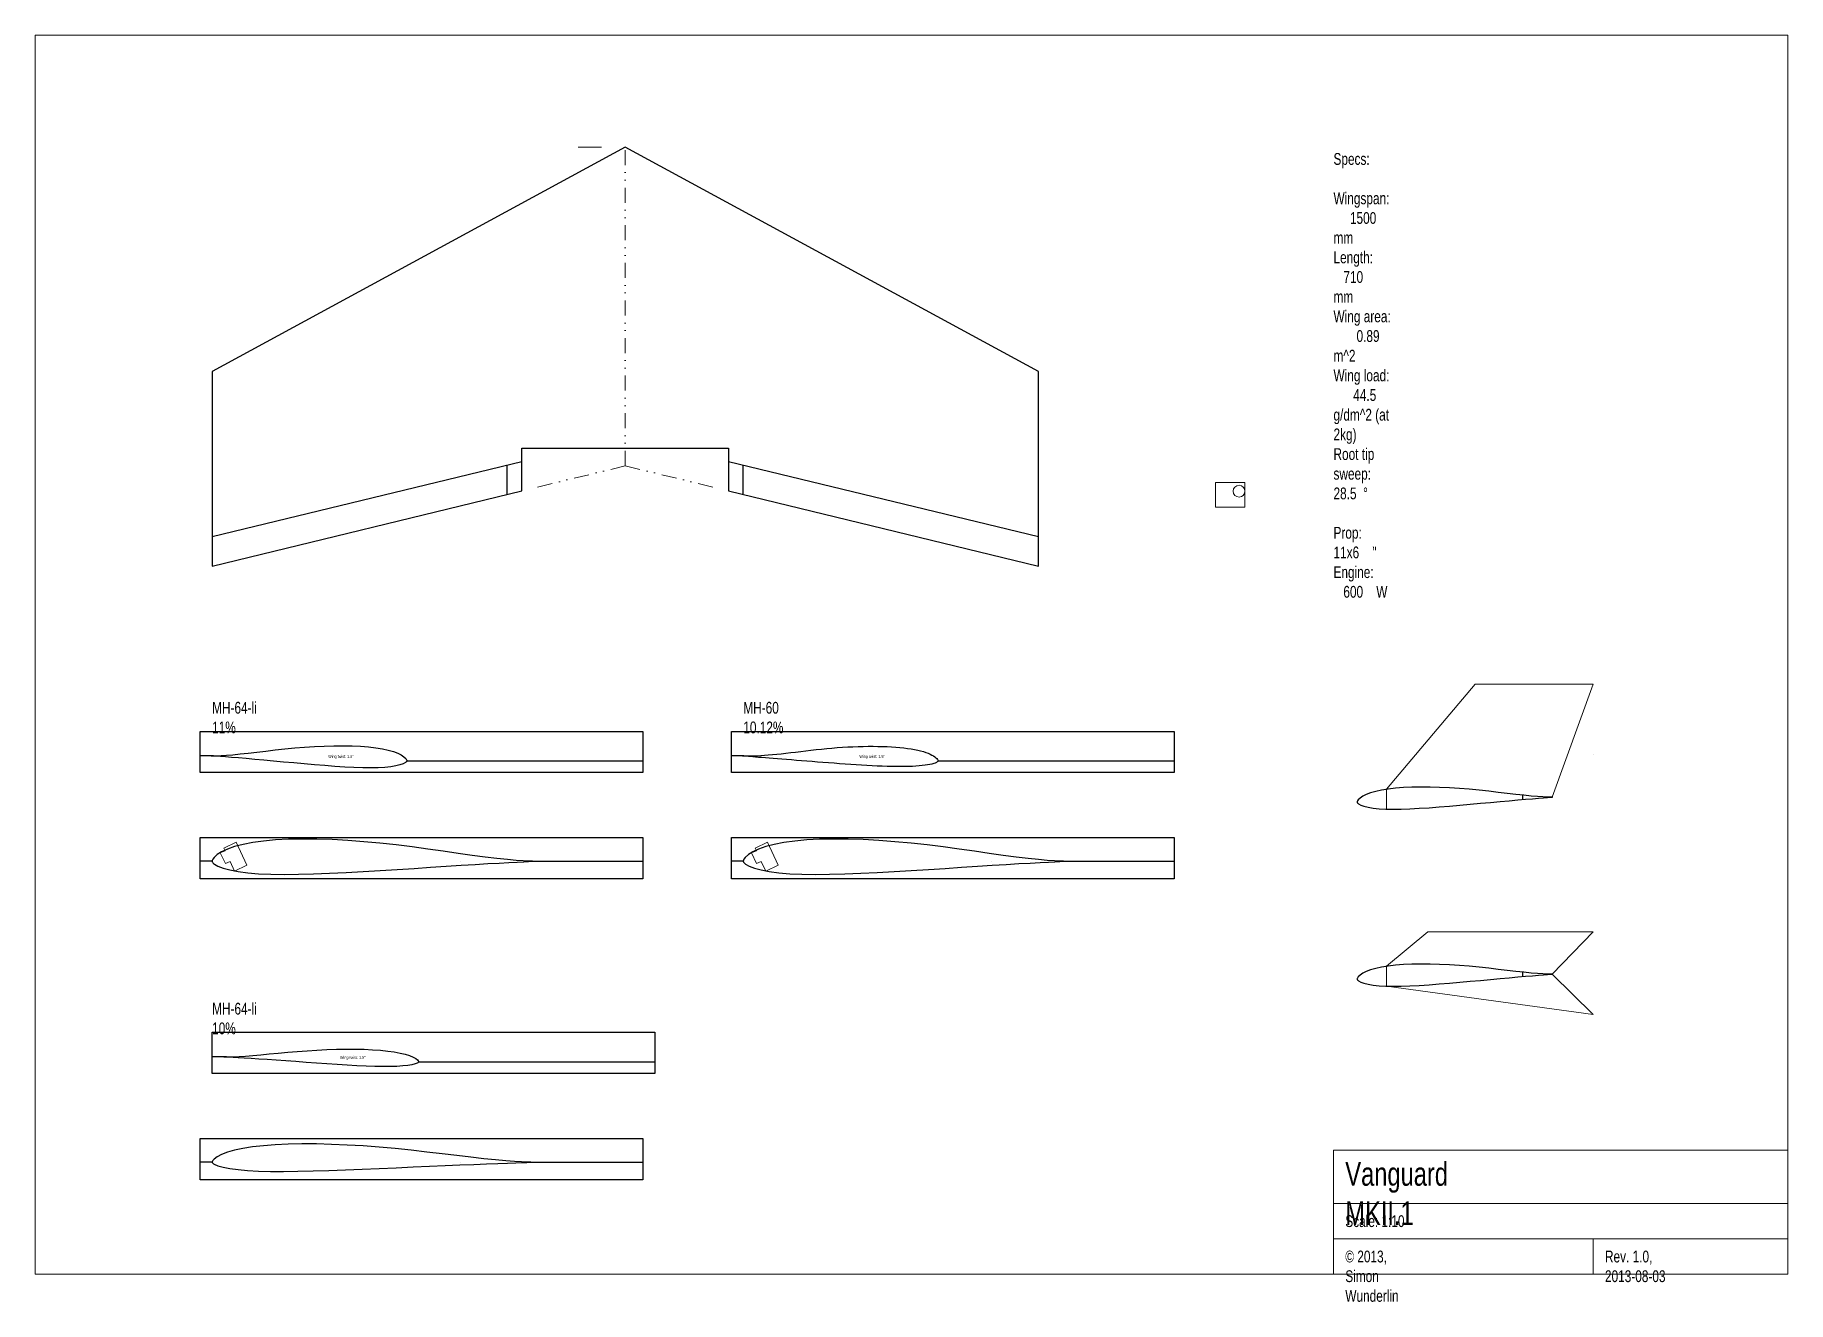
# Model space of a CAD drawing. Header units: millimetres. Extents: x -300 to 2670, y -1247 to 900.
import ezdxf

# ---------------------------------------------------------------- set-up
doc = ezdxf.new("R2010")
doc.units = ezdxf.units.MM
doc.linetypes.add('DIVIDEX2', pattern=[63.5, 25.4, -12.7, 0, -12.7, 0, -12.7])
doc.layers.get('0').update_dxf_attribs({"linetype": 'CONTINUOUS', "lineweight": 0})
for name, color, linetype, lineweight in [('airfoil', 7, 'CONTINUOUS', 25), ('blatt', 7, 'CONTINUOUS', 0), ('Cam one infinity', 5, 'CONTINUOUS', 0), ('Masse MKII', 3, 'CONTINUOUS', 9), ('text', 1, 'CONTINUOUS', 0), ('wing MKII.1', 4, 'CONTINUOUS', 25), ('wing MKII.1 helpers', 6, 'DIVIDEX2', 0), ('winglet', 4, 'CONTINUOUS', 0)]:
    doc.layers.add(name, color=color, linetype=linetype, lineweight=lineweight)
doc.layers.get('0').freeze()
doc.styles.get("Standard").update_dxf_attribs({"font": 'txt', "width": 0.75})

# ---------------------------------------------------------------- blocks, each defined once
blk = doc.blocks.new('mh-64-li 10% inner')
at = {"layer": 'airfoil'}
for p, q in [((28.61, 6.762), (23.763, 6.539)), ((33.788, 6.859), (28.61, 6.762)), ((39.253, 6.833), (33.788, 6.859)), ((44.952, 6.692), (39.253, 6.833)), ((50.828, 6.442), (44.952, 6.692)), ((0.026, 0.158), (0.001, 0.035)), ((0.001, 0.035), (0.007, -0.073)), ((0.108, 0.362), (0.026, 0.158)), ((0.239, 0.584), (0.108, 0.362)), ((0.747, 1.152), (0.239, 0.584)), ((1.907, 2.007), (0.747, 1.152)), ((3.577, 2.87), (1.907, 2.007)), ((5.753, 3.701), (3.577, 2.87)), ((8.427, 4.465), (5.753, 3.701)), ((11.589, 5.143), (8.427, 4.465)), ((15.219, 5.722), (11.589, 5.143)), ((19.288, 6.191), (15.219, 5.722)), ((23.763, 6.539), (19.288, 6.191)), ((56.823, 6.09), (50.828, 6.442)), ((62.876, 5.64), (56.823, 6.09)), ((68.932, 5.098), (62.876, 5.64)), ((74.942, 4.48), (68.932, 5.098)), ((80.854, 3.808), (74.942, 4.48)), ((86.613, 3.114), (80.854, 3.808)), ((92.154, 2.437), (86.613, 3.114)), ((97.401, 1.809), (92.154, 2.437)), ((102.277, 1.256), (97.401, 1.809)), ((106.705, 0.799), (102.277, 1.256)), ((110.606, 0.454), (106.705, 0.799)), ((113.903, 0.217), (110.606, 0.454)), ((116.535, 0.074), (113.903, 0.217)), ((118.452, 0.009), (116.535, 0.074)), ((119.613, -0.002), (118.452, 0.009)), ((120, 0), (119.613, -0.002)), ((119.624, -0.024), (120, 0)), ((0.007, -0.073), (0.053, -0.174)), ((0.053, -0.174), (0.136, -0.279)), ((0.136, -0.279), (0.316, -0.442)), ((0.316, -0.442), (0.554, -0.611)), ((0.554, -0.611), (0.833, -0.778)), ((0.833, -0.778), (2.201, -1.35)), ((2.201, -1.35), (4.16, -1.896)), ((4.16, -1.896), (6.684, -2.39)), ((6.684, -2.39), (9.748, -2.812)), ((9.748, -2.812), (13.33, -3.142)), ((13.33, -3.142), (17.408, -3.369)), ((17.408, -3.369), (21.955, -3.494)), ((21.955, -3.494), (26.937, -3.523)), ((26.937, -3.523), (32.309, -3.468)), ((32.309, -3.468), (38.017, -3.34)), ((38.017, -3.34), (44, -3.154)), ((44, -3.154), (50.196, -2.92)), ((50.196, -2.92), (56.536, -2.657)), ((56.536, -2.657), (62.943, -2.377)), ((62.943, -2.377), (69.342, -2.092)), ((69.342, -2.092), (75.653, -1.811)), ((75.653, -1.811), (81.799, -1.543)), ((81.799, -1.543), (87.704, -1.292)), ((87.704, -1.292), (93.296, -1.061)), ((93.296, -1.061), (98.506, -0.852)), ((98.506, -0.852), (103.27, -0.671)), ((103.27, -0.671), (107.527, -0.514)), ((107.527, -0.514), (111.224, -0.382)), ((111.224, -0.382), (114.314, -0.271)), ((114.314, -0.271), (116.759, -0.177)), ((116.759, -0.177), (118.532, -0.091)), ((118.532, -0.091), (119.624, -0.024))]:
    blk.add_line(p, q, dxfattribs=at)
blk = doc.blocks.new('mh-64-li 11% inner')
at = {"layer": 'airfoil'}
for p, q in [((17.845, 8.182), (13.589, 7.364)), ((22.615, 8.836), (17.845, 8.182)), ((27.863, 9.314), (22.615, 8.836)), ((33.546, 9.613), (27.863, 9.314)), ((39.617, 9.731), (33.546, 9.613)), ((46.024, 9.673), (39.617, 9.731)), ((52.706, 9.454), (46.024, 9.673)), ((59.596, 9.084), (52.706, 9.454)), ((66.624, 8.57), (59.596, 9.084)), ((73.721, 7.926), (66.624, 8.57)), ((80.822, 7.159), (73.721, 7.926)), ((0.031, 0.232), (0.001, 0.053)), ((0.001, 0.053), (0.008, -0.108)), ((0.127, 0.525), (0.031, 0.232)), ((0.28, 0.843), (0.127, 0.525)), ((0.877, 1.66), (0.28, 0.843)), ((2.236, 2.887), (0.877, 1.66)), ((4.194, 4.124), (2.236, 2.887)), ((6.745, 5.311), (4.194, 4.124)), ((9.881, 6.402), (6.745, 5.311)), ((13.589, 7.364), (9.881, 6.402)), ((87.87, 6.288), (80.822, 7.159)), ((94.802, 5.348), (87.87, 6.288)), ((101.554, 4.38), (94.802, 5.348)), ((108.051, 3.437), (101.554, 4.38)), ((114.202, 2.564), (108.051, 3.437)), ((119.92, 1.794), (114.202, 2.564)), ((125.112, 1.158), (119.92, 1.794)), ((129.686, 0.672), (125.112, 1.158)), ((133.551, 0.336), (129.686, 0.672)), ((136.637, 0.129), (133.551, 0.336)), ((138.885, 0.028), (136.637, 0.129)), ((140.247, 0.001), (138.885, 0.028)), ((140.7, 0), (140.247, 0.001)), ((0.008, -0.108), (0.062, -0.273)), ((0.062, -0.273), (0.159, -0.442)), ((0.159, -0.442), (0.37, -0.705)), ((0.37, -0.705), (0.65, -0.975)), ((0.65, -0.975), (0.976, -1.242)), ((0.976, -1.242), (2.58, -2.163)), ((2.58, -2.163), (4.878, -3.046)), ((4.878, -3.046), (7.837, -3.851)), ((7.837, -3.851), (11.429, -4.543)), ((11.429, -4.543), (15.629, -5.095)), ((15.629, -5.095), (20.411, -5.489)), ((20.411, -5.489), (25.742, -5.725)), ((25.742, -5.725), (31.584, -5.811)), ((31.584, -5.811), (37.882, -5.76)), ((37.882, -5.76), (44.574, -5.591)), ((44.574, -5.591), (51.59, -5.321)), ((51.59, -5.321), (58.855, -4.968)), ((58.855, -4.968), (66.288, -4.556)), ((66.288, -4.556), (73.801, -4.103)), ((73.801, -4.103), (81.303, -3.629)), ((81.303, -3.629), (88.703, -3.146)), ((88.703, -3.146), (95.91, -2.67)), ((95.91, -2.67), (102.833, -2.216)), ((102.833, -2.216), (109.389, -1.795)), ((109.389, -1.795), (115.498, -1.415)), ((115.498, -1.415), (121.084, -1.085)), ((121.084, -1.085), (126.076, -0.806)), ((126.076, -0.806), (130.411, -0.578)), ((130.411, -0.578), (134.034, -0.394)), ((134.034, -0.394), (136.9, -0.246)), ((136.9, -0.246), (138.979, -0.122)), ((138.979, -0.122), (140.26, -0.032))]:
    blk.add_line(p, q, dxfattribs=at)
blk = doc.blocks.new('mh-64-li 10% outer')
for p, q in [((0.1, 0.3), (0, 0)), ((0.3, 0.9), (0.1, 0.3)), ((0.7, 1.5), (0.3, 0.9)), ((2.1, 3.1), (0.7, 1.5)), ((5.2, 5.4), (2.1, 3.1)), ((9.8, 7.8), (5.2, 5.4)), ((15.8, 10.1), (9.8, 7.8)), ((23.2, 12.2), (15.8, 10.1)), ((31.9, 14), (23.2, 12.2)), ((41.8, 15.6), (31.9, 14)), ((53, 16.9), (41.8, 15.6)), ((65.3, 17.9), (53, 16.9)), ((78.7, 18.5), (65.3, 17.9)), ((92.9, 18.8), (78.7, 18.5)), ((107.9, 18.7), (92.9, 18.8)), ((123.6, 18.3), (107.9, 18.7)), ((139.8, 17.6), (123.6, 18.3)), ((156.3, 16.7), (139.8, 17.6)), ((172.9, 15.4), (156.3, 16.7)), ((189.6, 13.9), (172.9, 15.4)), ((206.1, 12.2), (189.6, 13.9)), ((222.3, 10.4), (206.1, 12.2)), ((238.2, 8.5), (222.3, 10.4)), ((253.4, 6.6), (238.2, 8.5)), ((267.8, 4.9), (253.4, 6.6)), ((281.3, 3.4), (267.8, 4.9)), ((293.4, 2.1), (281.3, 3.4)), ((304.2, 1.2), (293.4, 2.1)), ((313.2, 0.5), (304.2, 1.2)), ((320.5, 0.1), (313.2, 0.5)), ((325.7, -0.1), (320.5, 0.1)), ((0, 0), (0, -0.3)), ((0, -0.3), (0.1, -0.6)), ((0.1, -0.6), (0.4, -0.9)), ((0.4, -0.9), (0.9, -1.3)), ((0.9, -1.3), (1.5, -1.8)), ((1.5, -1.8), (2.3, -2.2)), ((2.3, -2.2), (6, -3.8)), ((6, -3.8), (11.4, -5.3)), ((11.4, -5.3), (18.4, -6.7)), ((18.4, -6.7), (26.8, -7.8)), ((26.8, -7.8), (36.7, -8.7)), ((36.7, -8.7), (47.9, -9.4)), ((47.9, -9.4), (60.4, -9.7)), ((60.4, -9.7), (74.1, -9.8)), ((74.1, -9.8), (88.8, -9.6)), ((88.8, -9.6), (104.5, -9.3)), ((104.5, -9.3), (121, -8.8)), ((121, -8.8), (138, -8.1)), ((138, -8.1), (155.5, -7.4)), ((155.5, -7.4), (173.1, -6.6)), ((173.1, -6.6), (190.7, -5.9)), ((190.7, -5.9), (208, -5.1)), ((208, -5.1), (224.9, -4.3)), ((224.9, -4.3), (241.2, -3.7)), ((241.2, -3.7), (256.6, -3)), ((256.6, -3), (270.9, -2.4)), ((270.9, -2.4), (284, -1.9)), ((284, -1.9), (295.7, -1.5)), ((295.7, -1.5), (305.9, -1.1)), ((305.9, -1.1), (314.4, -0.8)), ((314.4, -0.8), (321.1, -0.6)), ((321.1, -0.6), (326, -0.3)), ((328.9, -0.1), (325.7, -0.1)), ((326, -0.3), (329, -0.2)), ((330, -0.1), (328.9, -0.1)), ((329, -0.2), (330, -0.1))]:
    blk.add_line(p, q)
at = {"layer": 'airfoil'}
for p, q in [((0.1, 0.3), (0, 0)), ((0.3, 0.9), (0.1, 0.3)), ((0.7, 1.5), (0.3, 0.9)), ((2.1, 3.1), (0.7, 1.5)), ((5.2, 5.4), (2.1, 3.1)), ((9.8, 7.8), (5.2, 5.4)), ((15.8, 10.1), (9.8, 7.8)), ((23.2, 12.2), (15.8, 10.1)), ((31.9, 14), (23.2, 12.2)), ((41.8, 15.6), (31.9, 14)), ((53, 16.9), (41.8, 15.6)), ((65.3, 17.9), (53, 16.9)), ((78.7, 18.5), (65.3, 17.9)), ((92.9, 18.8), (78.7, 18.5)), ((107.9, 18.7), (92.9, 18.8)), ((123.6, 18.3), (107.9, 18.7)), ((139.8, 17.6), (123.6, 18.3)), ((156.3, 16.7), (139.8, 17.6)), ((172.9, 15.4), (156.3, 16.7)), ((189.6, 13.9), (172.9, 15.4)), ((206.1, 12.2), (189.6, 13.9)), ((222.3, 10.4), (206.1, 12.2)), ((238.2, 8.5), (222.3, 10.4)), ((253.4, 6.6), (238.2, 8.5)), ((267.8, 4.9), (253.4, 6.6)), ((281.3, 3.4), (267.8, 4.9)), ((293.4, 2.1), (281.3, 3.4)), ((304.2, 1.2), (293.4, 2.1)), ((313.2, 0.5), (304.2, 1.2)), ((320.5, 0.1), (313.2, 0.5)), ((325.7, -0.1), (320.5, 0.1)), ((0, 0), (0, -0.3)), ((0, -0.3), (0.1, -0.6)), ((0.1, -0.6), (0.4, -0.9)), ((0.4, -0.9), (0.9, -1.3)), ((0.9, -1.3), (1.5, -1.8)), ((1.5, -1.8), (2.3, -2.2)), ((2.3, -2.2), (6, -3.8)), ((6, -3.8), (11.4, -5.3)), ((11.4, -5.3), (18.4, -6.7)), ((18.4, -6.7), (26.8, -7.8)), ((26.8, -7.8), (36.7, -8.7)), ((36.7, -8.7), (47.9, -9.4)), ((47.9, -9.4), (60.4, -9.7)), ((60.4, -9.7), (74.1, -9.8)), ((74.1, -9.8), (88.8, -9.6)), ((88.8, -9.6), (104.5, -9.3)), ((104.5, -9.3), (121, -8.8)), ((121, -8.8), (138, -8.1)), ((138, -8.1), (155.5, -7.4)), ((155.5, -7.4), (173.1, -6.6)), ((173.1, -6.6), (190.7, -5.9)), ((190.7, -5.9), (208, -5.1)), ((208, -5.1), (224.9, -4.3)), ((224.9, -4.3), (241.2, -3.7)), ((241.2, -3.7), (256.6, -3)), ((256.6, -3), (270.9, -2.4)), ((270.9, -2.4), (284, -1.9)), ((284, -1.9), (295.7, -1.5)), ((295.7, -1.5), (305.9, -1.1)), ((305.9, -1.1), (314.4, -0.8)), ((314.4, -0.8), (321.1, -0.6)), ((321.1, -0.6), (326, -0.3)), ((328.9, -0.1), (325.7, -0.1)), ((326, -0.3), (329, -0.2)), ((330, -0.1), (328.9, -0.1)), ((329, -0.2), (330, -0.1))]:
    blk.add_line(p, q, dxfattribs=at)
blk = doc.blocks.new('mh-60 10.12%')
at = {"layer": 'airfoil'}
for p, q in [((0.117, 0.467), (0, -0.016)), ((0.422, 1.016), (0.117, 0.467)), ((0.902, 1.608), (0.422, 1.016)), ((1.549, 2.226), (0.902, 1.608)), ((2.363, 2.851), (1.549, 2.226)), ((3.347, 3.475), (2.363, 2.851)), ((4.499, 4.094), (3.347, 3.475)), ((5.814, 4.698), (4.499, 4.094)), ((7.291, 5.276), (5.814, 4.698)), ((8.937, 5.825), (7.291, 5.276)), ((10.746, 6.346), (8.937, 5.825)), ((12.713, 6.834), (10.746, 6.346)), ((14.835, 7.284), (12.713, 6.834)), ((17.11, 7.694), (14.835, 7.284)), ((19.531, 8.065), (17.11, 7.694)), ((22.09, 8.391), (19.531, 8.065)), ((24.785, 8.667), (22.09, 8.391)), ((27.612, 8.895), (24.785, 8.667)), ((30.563, 9.078), (27.612, 8.895)), ((33.627, 9.21), (30.563, 9.078)), ((36.802, 9.289), (33.627, 9.21)), ((40.083, 9.319), (36.802, 9.289)), ((43.458, 9.304), (40.083, 9.319)), ((46.917, 9.242), (43.458, 9.304)), ((50.452, 9.133), (46.917, 9.242)), ((54.054, 8.981), (50.452, 9.133)), ((57.711, 8.787), (54.054, 8.981)), ((61.411, 8.549), (57.711, 8.787)), ((65.148, 8.268), (61.411, 8.549)), ((68.911, 7.948), (65.148, 8.268)), ((72.687, 7.589), (68.911, 7.948)), ((76.468, 7.187), (72.687, 7.589)), ((80.254, 6.747), (76.468, 7.187)), ((84.034, 6.279), (80.254, 6.747)), ((87.794, 5.786), (84.034, 6.279)), ((91.527, 5.268), (87.794, 5.786)), ((95.232, 4.735), (91.527, 5.268)), ((98.895, 4.201), (95.232, 4.735)), ((102.5, 3.675), (98.895, 4.201)), ((106.034, 3.162), (102.5, 3.675)), ((109.484, 2.67), (106.034, 3.162)), ((112.833, 2.208), (109.484, 2.67)), ((116.066, 1.78), (112.833, 2.208)), ((119.166, 1.391), (116.066, 1.78)), ((122.119, 1.045), (119.166, 1.391)), ((124.91, 0.747), (122.119, 1.045)), ((127.52, 0.5), (124.91, 0.747)), ((129.93, 0.304), (127.52, 0.5)), ((132.124, 0.154), (129.93, 0.304)), ((134.092, 0.045), (132.124, 0.154)), ((135.822, -0.027), (134.092, 0.045)), ((140.7, 0), (140.567, -0.007)), ((140.569, -0.012), (140.7, 0)), ((0, -0.016), (0.135, -0.424)), ((0.135, -0.424), (0.544, -0.808)), ((0.544, -0.808), (1.185, -1.205)), ((1.185, -1.205), (2.037, -1.604)), ((2.037, -1.604), (3.093, -1.997)), ((3.093, -1.997), (4.348, -2.378)), ((4.348, -2.378), (5.799, -2.744)), ((5.799, -2.744), (7.439, -3.093)), ((7.439, -3.093), (9.262, -3.419)), ((9.262, -3.419), (11.266, -3.719)), ((11.266, -3.719), (13.443, -3.993)), ((13.443, -3.993), (15.787, -4.235)), ((15.787, -4.235), (18.293, -4.442)), ((18.293, -4.442), (20.962, -4.612)), ((20.962, -4.612), (23.784, -4.748)), ((23.784, -4.748), (26.752, -4.851)), ((26.752, -4.851), (29.859, -4.915)), ((29.859, -4.915), (33.102, -4.946)), ((33.102, -4.946), (36.47, -4.947)), ((36.47, -4.947), (39.952, -4.92)), ((39.952, -4.92), (43.539, -4.864)), ((43.539, -4.864), (47.222, -4.784)), ((47.222, -4.784), (50.988, -4.682)), ((50.988, -4.682), (54.824, -4.559)), ((54.824, -4.559), (58.721, -4.417)), ((58.721, -4.417), (62.666, -4.259)), ((62.666, -4.259), (66.646, -4.088)), ((66.646, -4.088), (70.648, -3.907)), ((70.648, -3.907), (74.658, -3.718)), ((74.658, -3.718), (78.663, -3.523)), ((78.663, -3.523), (82.648, -3.324)), ((82.648, -3.324), (86.6, -3.123)), ((86.6, -3.123), (90.505, -2.922)), ((90.505, -2.922), (94.349, -2.722)), ((94.349, -2.722), (98.118, -2.524)), ((98.118, -2.524), (101.8, -2.33)), ((101.8, -2.33), (105.38, -2.14)), ((105.38, -2.14), (108.847, -1.955)), ((108.847, -1.955), (112.189, -1.776)), ((112.189, -1.776), (115.393, -1.603)), ((115.393, -1.603), (118.448, -1.437)), ((118.448, -1.437), (121.344, -1.279)), ((121.344, -1.279), (124.071, -1.128)), ((124.071, -1.128), (126.617, -0.987)), ((126.617, -0.987), (128.974, -0.854)), ((128.974, -0.854), (131.133, -0.729)), ((131.133, -0.729), (133.086, -0.612)), ((133.086, -0.612), (134.827, -0.503)), ((134.827, -0.503), (136.348, -0.401)), ((137.306, -0.065), (135.822, -0.027)), ((136.348, -0.401), (137.644, -0.305)), ((138.532, -0.071), (137.306, -0.065)), ((137.644, -0.305), (138.713, -0.211)), ((139.487, -0.053), (138.532, -0.071)), ((138.713, -0.211), (139.56, -0.123)), ((140.164, -0.027), (139.487, -0.053)), ((139.56, -0.123), (140.183, -0.053)), ((140.567, -0.007), (140.164, -0.027)), ((140.183, -0.053), (140.569, -0.012))]:
    blk.add_line(p, q, dxfattribs=at)

msp = doc.modelspace()

# ---------------------------------------------------------------- linework, layer by layer
at = {"layer": 'airfoil'}
for p, q in [((-20, -350), (-20, -280)), ((-20, -280), (730, -280)), ((730, -280), (730, -350)), ((880, -350), (880, -280)), ((880, -280), (1630, -280)), ((1630, -280), (1630, -350)), ((0.1, -321.5), (-20, -321.5)), ((729.9, -300), (729.9, -350)), ((900.1, -321.5), (880, -321.5)), ((1629.9, -300), (1629.9, -350)), ((730, -350), (-20, -350)), ((89.9, -350), (89.9, -350)), ((109.9, -330), (109.9, -330)), ((330, -330), (730, -330)), ((729.9, -330), (729.9, -330)), ((730, -350), (730, -350)), ((1630, -350), (880, -350)), ((989.9, -350), (989.9, -350)), ((1009.9, -330), (1009.9, -330)), ((1230, -330), (1630, -330)), ((1629.9, -330), (1629.9, -330)), ((1630, -350), (1630, -350)), ((2220, -388.1), (2220, -395.5)), ((-20, -530), (-20, -460)), ((-20, -460), (730, -460)), ((730, -460), (730, -530)), ((880, -530), (880, -460)), ((880, -460), (1630, -460)), ((1630, -460), (1630, -530)), ((0.1, -500), (-19.9, -500)), ((420.1, -500), (420.1, -500)), ((540, -500), (730, -500)), ((620.1, -500), (620.1, -500)), ((900.1, -500), (880.1, -500)), ((1320.1, -500), (1320.1, -500)), ((1440, -500), (1630, -500)), ((1520.1, -500), (1520.1, -500)), ((730, -530), (-20, -530)), ((-20, -530), (-20, -530)), ((1630, -530), (880, -530)), ((880, -530), (880, -530)), ((2220, -688.1), (2220, -695.5)), ((0, -860), (0, -790)), ((0, -790), (750, -790)), ((750, -790), (750, -860)), ((20.1, -831.5), (0, -831.5)), ((749.9, -810), (749.9, -860)), ((750, -860), (0, -860)), ((109.9, -860), (109.9, -860)), ((129.9, -840), (129.9, -840)), ((350, -840), (750, -840)), ((749.9, -840), (749.9, -840)), ((750, -860), (750, -860)), ((-20, -1040), (-20, -970)), ((-20, -970), (730, -970)), ((730, -970), (730, -1040)), ((0.1, -1010), (-19.9, -1010)), ((420.1, -1010), (420.1, -1010)), ((540, -1010), (730, -1010)), ((620.1, -1010), (620.1, -1010)), ((730, -1040), (-20, -1040)), ((-20, -1040), (-20, -1040))]:
    msp.add_line(p, q, dxfattribs=at)
at = {"layer": 'blatt'}
for p, q in [((2670, 900), (-300, 900)), ((-300, 900), (-300, -1200)), ((2670, -1200), (2670, 900)), ((2670, -900), (2670, -1200)), ((1900, -990), (2670, -990)), ((1900, -990), (1900, -1200)), ((1900, -1080), (2670, -1080)), ((1900, -1080), (2670, -1080)), ((1900, -1140), (2670, -1140)), ((2340, -1140), (2340, -1200)), ((-300, -1200), (2670, -1200)), ((2670, -1200), (1900, -1200))]:
    msp.add_line(p, q, dxfattribs=at)
at = {"layer": 'Cam one infinity'}
for p, q in [((1750, 142), (1700, 142)), ((1700, 142), (1700, 100)), ((1750, 100), (1750, 142)), ((1700, 100), (1750, 100)), ((40.8, -468), (20, -477.7)), ((59, -507), (40.8, -468)), ((940.8, -468), (920, -477.7)), ((959, -507), (940.8, -468)), ((22.1, -482.3), (13.9, -486.1)), ((13.9, -486.1), (22.4, -504.2)), ((20, -477.7), (22.1, -482.3)), ((22.4, -504.2), (30.5, -500.4)), ((30.5, -500.4), (38.2, -516.7)), ((922.1, -482.3), (913.9, -486.1)), ((913.9, -486.1), (922.4, -504.2)), ((920, -477.7), (922.1, -482.3)), ((922.4, -504.2), (930.5, -500.4)), ((930.5, -500.4), (938.2, -516.7)), ((38.2, -516.7), (59, -507)), ((938.2, -516.7), (959, -507))]:
    msp.add_line(p, q, dxfattribs=at)
msp.add_circle((1740, 127), 10, dxfattribs=at)
at = {"layer": 'Masse MKII'}
for p in [(620, 710), (660, 710)]:
    msp.add_line(p, (660, 710), dxfattribs=at)
at = {"layer": 'wing MKII.1'}
for p, q in [((700, 710), (0, 330)), ((1400, 330), (700, 710)), ((0, 330), (0, 0)), ((1400, 0), (1400, 330)), ((525, 127.5), (525, 200)), ((525, 200), (875, 200)), ((875, 200), (875, 127.5)), ((0, 50), (525, 177.5)), ((500, 121.4), (500, 171.4)), ((875, 177.5), (1400, 50)), ((900, 121.4), (900, 171.4)), ((0, 0), (525, 127.5)), ((875, 127.5), (1400, 0)), ((0, 0), (0, 0))]:
    msp.add_line(p, q, dxfattribs=at)
at = {"layer": 'wing MKII.1 helpers'}
for q in [(700, 710), (544.4, 132.2), (858.5, 131.5)]:
    msp.add_line((700, 170), q, dxfattribs=at)
at = {"layer": 'winglet'}
for p, q in [((2140, -200), (1990, -378.2)), ((2340, -200), (2140, -200)), ((2270.5, -391.3), (2340, -200)), ((2340, -320), (2340, -320)), ((1990, -411.7), (1990, -378.2)), ((1990, -378.2), (1990, -378.2)), ((1990, -678.2), (2060, -620)), ((2060, -620), (2340, -620)), ((2340, -620), (2270.5, -691.3)), ((2340, -620), (2340, -620)), ((1990, -711.7), (1990, -678.2)), ((1990, -678.2), (1990, -678.2)), ((2340, -760), (1990, -711.7)), ((2270.5, -691.3), (2340, -760))]:
    msp.add_line(p, q, dxfattribs=at)

# ---------------------------------------------------------------- block references
at = {"layer": 'airfoil', "xscale": 2.357142857, "yscale": -2.357142857, "rotation": 178.5}
for name, p in [('mh-64-li 11% inner', (330, -330)), ('mh-60 10.12%', (1230, -330))]:
    msp.add_blockref(name, p, dxfattribs=at)
at = {"layer": 'airfoil'}
for name, p, xscale, yscale in [('mh-64-li 11% inner', (0, -500), 3.857142857, 3.857142857), ('mh-64-li 11% inner', (900, -500), 3.857142857, 3.857142857), ('mh-64-li 10% inner', (0, -1010), 4.500000001, 4.500000001)]:
    msp.add_blockref(name, p, dxfattribs=dict(at, xscale=xscale, yscale=yscale))
at = {"layer": 'airfoil', "yscale": -1, "rotation": 178.5}
msp.add_blockref('mh-64-li 10% outer', (350, -840), dxfattribs=at)
msp.add_blockref('mh-64-li 10% outer', (350, -840), dxfattribs=at)
msp.add_blockref('mh-64-li 10% outer', (350, -840), dxfattribs=at)
at = {"layer": 'Masse MKII', "yscale": -1, "rotation": 178.5}
msp.add_blockref('mh-64-li 10% outer', (350, -840), dxfattribs=at)
at = {"layer": 'winglet', "xscale": 2.357142857, "yscale": 2.357142857, "rotation": 1.5000000000000084}
for p in [(1940, -400), (1940, -700)]:
    msp.add_blockref('mh-64-li 11% inner', p, dxfattribs=at)

# ---------------------------------------------------------------- texts
at = {"layer": 'airfoil', "char_height": 20, "width": 100, "attachment_point": 1}
for s, insert in [('MH-64-li 11%', (0, -230)), ('MH-60 10.12%', (900, -230)), ('MH-64-li 10%', (0, -740))]:
    msp.add_mtext(s, dxfattribs=dict(at, insert=insert))
at = {"layer": 'blatt', "width": 100, "attachment_point": 1}
for s, insert, char_height in [('Vanguard MKII.1', (1920, -1010), 40), ('Scale: 1:10', (1920, -1100), 20), ('© 2013, Simon Wunderlin', (1920, -1160), 20), ('Rev. 1.0, 2013-08-03', (2360, -1160), 20)]:
    msp.add_mtext(s, dxfattribs=dict(at, insert=insert, char_height=char_height))
at = {"layer": 'text', "width": 100}
for s, insert, char_height, attachment_point in [('Specs:\\P\\PWingspan:      1500    mm\\PLength:         710    mm\\PWing area:        0.89 m^2\\PWing load:       44.5  g/dm^2 (at 2kg)\\PRoot tip sweep:  28.5  %%d\\P\\PProp:          11x6    "\\PEngine:         600    W\\P', (1900, 700), 20, 1), ('Wing twist: 1.5%%d', (240, -320), 5, 3), ('Wing twist: 1.5%%d', (1140, -320), 5, 3), ('Wing twist: 1.5%%d', (260, -830), 5, 3)]:
    msp.add_mtext(s, dxfattribs=dict(at, insert=insert, char_height=char_height, attachment_point=attachment_point))

doc.saveas('drawing.dxf')
